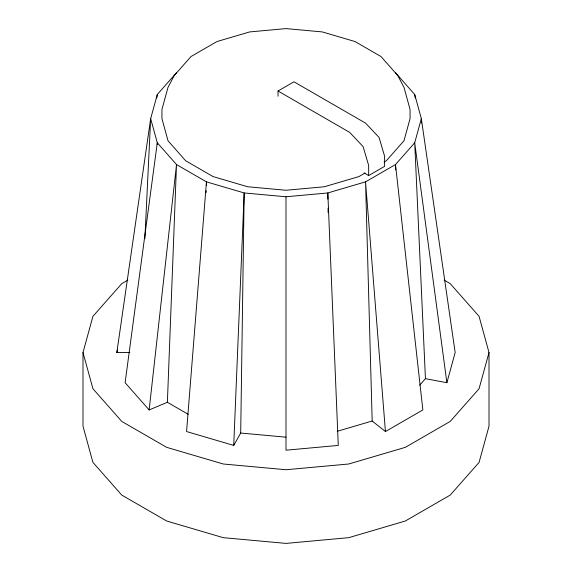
<?xml version="1.0" encoding="UTF-8"?>
<svg xmlns="http://www.w3.org/2000/svg" width="572" height="572" viewBox="0 0 572 572"><rect width="100%" height="100%" fill="white"/><g stroke="black" fill="none" stroke-linecap="round" stroke-linejoin="round"><path stroke-width="0.86" d="M206.356 185.421L206.456 181.853L186.565 431.545L233.726 445.416L240.698 433.033L244.18 192.95L206.456 181.853L176.512 164.564L157.293 142.785L150.665 118.64L157.293 94.494L176.512 72.716M206.156 192.564L206.206 190.776M167.389 402.288L176.512 164.564L149.142 409.938L167.389 402.288L188.238 414.321M233.726 445.416L244.18 192.95L286 196.775L327.82 192.95L365.544 181.853L395.488 164.564L414.707 142.785L421.335 118.64L414.707 94.494L395.488 72.716M157.207 144.566L157.293 142.785L125.111 382.711L149.142 409.938M144.88 238.696L150.665 118.64L116.831 352.531L129.844 352.531M156.792 98.026L157.293 94.494M444.144 280.13L450.228 283.64L479.064 316.316L489.003 352.531L489.003 426.197L479.064 462.419L450.228 495.087L405.319 521.013L348.734 537.666L286 543.4L223.266 537.666L166.681 521.013L121.772 495.087L92.936 462.419L82.997 426.197L82.997 352.531L92.936 316.316L121.772 283.64L127.856 280.13M116.831 352.531L117.525 350.014M419.648 385.242L425.439 378.685L446.889 382.711L455.169 352.531L421.335 118.64L421.55 123.087M489.003 352.531L479.064 388.745L450.228 421.421L405.319 447.347L348.734 463.999L286 469.734L223.266 463.999L166.681 447.347L121.772 421.421L92.936 388.745L82.997 352.531M278.028 96.239L278.028 91.012L293.972 81.803L365.665 123.195L379.064 137.423L384.606 156.249L384.606 166.359L368.654 175.568L364.042 172.908M365.015 173.066L358.916 176.584L324.338 186.758L286 190.262L247.662 186.758L213.084 176.584L185.635 160.739L168.018 140.769L161.947 118.64L161.947 109.431L168.018 87.301L174.296 75.454L190.984 56.549L216.967 41.549L249.707 31.918L286 28.6L322.293 31.918L355.033 41.549L381.016 56.549L397.704 75.454L403.982 87.301L410.053 109.431L410.053 118.64L403.982 140.769L386.365 160.739L384.077 162.062M385.435 431.545L365.544 181.853L372.179 421.013L385.435 431.545L422.858 409.938L395.488 164.564L395.695 169.905M337.265 431.281L372.179 421.013M240.698 433.033L286 437.18M278.028 91.012L349.714 132.404L363.12 146.632L368.654 165.451L368.654 175.568M414.707 94.494L415.208 98.026M446.889 382.711L414.707 142.785L425.439 378.685M327.913 199.199L327.82 192.95L338.274 445.416L286 450.2L286 196.775M328.042 208.122L328.106 212.584"/></g></svg>
